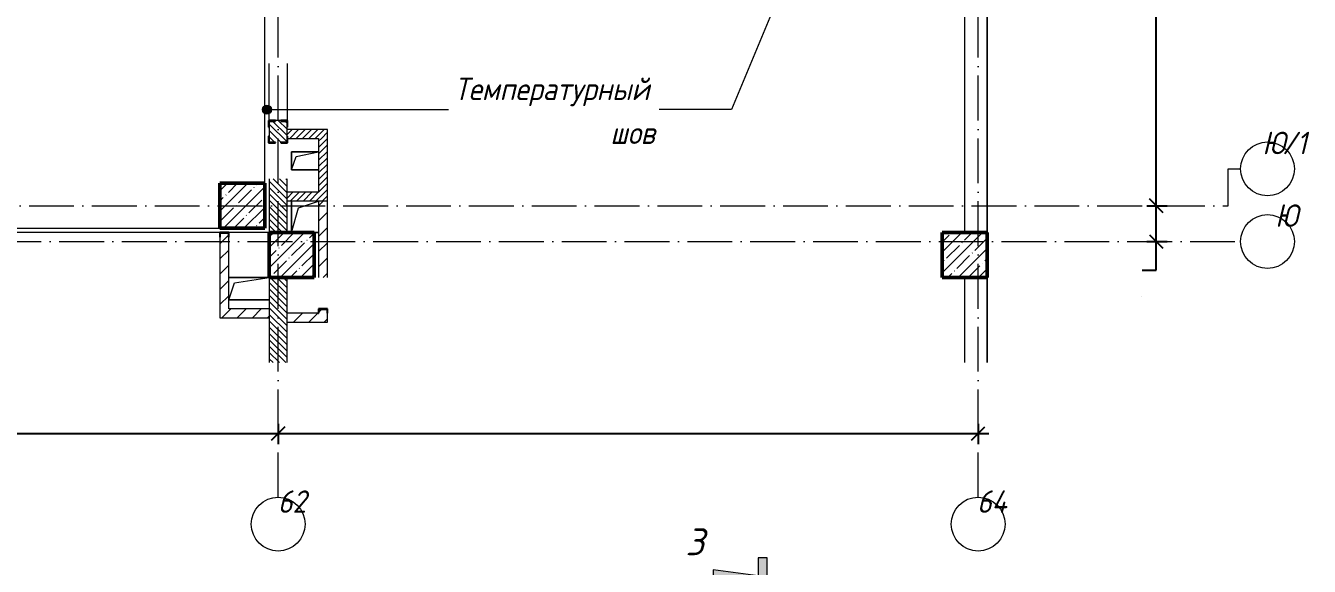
# Model space of a CAD drawing. Header units: millimetres. Extents: x -401725 to 250493, y 305116 to 802890.
# Drawn here: x 235222 to 249526, y 362752 to 368780 of the extents above; entities that cross this region are included whole.
import ezdxf

# ---------------------------------------------------------------- set-up
doc = ezdxf.new("R2010")
doc.units = ezdxf.units.MM
doc.linetypes.add('50_200_ШТРИХ_1Т_ш5_п1_п1_', pattern=[700, 500, -100, 0, -100])
for name, color, linetype, lineweight in [('A-____-____-DIMS', 7, 'Continuous', 9), ('A-FLOR-____-OTLN', 7, 'Continuous', 9), ('A-GENM-____-MCUT', 7, 'Continuous', 25), ('A-GENM-____-OTLN', 7, 'Continuous', 9), ('A-GENM-____-OTLN-1', 7, 'Continuous', 25), ('A-WALL-____-MCUT', 7, 'Continuous', 13), ('A-WALL-____-OTLN', 7, 'Continuous', 9), ('A-WALL-____-PATT-1', 7, 'Continuous', 9), ('A-WALL-FNSH-MCUT-1', 7, 'Continuous', 9), ('G-____-____-SYMB', 7, 'Continuous', 9), ('G-____-____-TEXT', 7, 'Continuous', 9), ('I-WALL-____-OTLN', 7, 'Continuous', 9), ('S-COLS-____-MCUT', 7, 'Continuous', 50), ('S-COLS-____-OTLN', 7, 'Continuous', 9), ('S-GRID-____-IDEN', 7, 'Continuous', 9), ('S-GRID-____-OTLN', 7, 'Continuous', 9), ('S-GRID-____-OTLN-1', 7, '50_200_ШТРИХ_1Т_ш5_п1_п1_', 9)]:
    doc.layers.add(name, color=color, linetype=linetype, lineweight=lineweight)
doc.styles.add('ISOCPEUR_I', font='isocpeui.ttf', dxfattribs={"width": 0.9, "height": 2.5})
doc.styles.add('ISOCPEUR_I_8', font='isocpeui.ttf', dxfattribs={"height": 300})
doc.styles.add('ISOCPEUR_I_9', font='isocpeui.ttf', dxfattribs={"width": 0.9, "height": 250})
doc.dimstyles.new('ISO-2_5_0_9К_БОЛЬШОЙ_ОСИ', dxfattribs={"dimscale": 304.8, "dimtxt": 248.995294, "dimasz": 0.492126, "dimexe": 0.393701, "dimexo": 0, "dimgap": 0, "dimtad": 1, "dimdec": 0, "dimzin": 0, "dimdsep": 46, "dimtxsty": 'ISOCPEUR_I', "dimblk1": 'OBLIQUE', "dimblk2": 'OBLIQUE', "dimsah": 1, "dimcen": 0.09, "dimdle": 0.393701, "dimazin": 0, "dimtfac": 1, "dimtdec": 4, "dimtix": 1, "dimtmove": 0, "dimatfit": 3, "dimfxl": 1, "dimtvp": 1, "dimtolj": 1, "dimtzin": 0, "dimarcsym": 2})
doc.dimstyles.new('ISO-2_5_0_9К_БОЛЬШОЙ_ОСИ_1', dxfattribs={"dimscale": 304.8, "dimtxt": 248.995294, "dimasz": 0.492126, "dimexe": 0.393701, "dimexo": 0, "dimgap": 0, "dimtad": 1, "dimdec": 0, "dimzin": 0, "dimdsep": 46, "dimtxsty": 'ISOCPEUR_I', "dimblk1": 'OBLIQUE', "dimblk2": 'OBLIQUE', "dimsah": 1, "dimcen": 0.09, "dimdle": 0.393701, "dimazin": 0, "dimtfac": 1, "dimtdec": 4, "dimtix": 1, "dimtmove": 1, "dimatfit": 3, "dimfxl": 1, "dimtvp": 1, "dimtolj": 1, "dimtzin": 0, "dimarcsym": 2})
pattern_1 = [(135, (144685.44, 323542.244), (-35.35534, -35.35534), [])]
pattern_2 = [(45, (144685.44, 323542.244), (-35.35534, 35.35534), [])]
pattern_3 = [(45, (144685.44, 323542.24), (-84.85281, 84.85281), [])]

# ---------------------------------------------------------------- blocks, each defined once
blk = doc.blocks.new('BSC_Колонна _Прямоугольная - 500х500-V116-АР1_План отверстий 3 этажа в осях 1-64_Ю-ЯЯ')
at = {"layer": 'S-COLS-____-OTLN'}
h = blk.add_hatch(dxfattribs=at)
h.set_pattern_fill('FP_121', color=256, style=0, pattern_type=2)
h.set_pattern_definition([(45, (-101000, -42681.04), (-114.04925, 114.04925), []), (45, (-100885.95, -42681.04), (-114.04925, 114.04925), [201.613, -40.323, 3.353, -36.97])])
h.paths.add_polyline_path([(-250, -250), (250, -250), (250, 250), (-250, 250)], flags=0)
at = {"layer": 'S-COLS-____-MCUT'}
for p, q in [((250, 250), (-250, 250)), ((-250, 250), (-250, -250)), ((250, -250), (250, 250)), ((-250, -250), (250, -250))]:
    blk.add_line(p, q, dxfattribs=at)
blk = doc.blocks.new('BSC_Колонна _Прямоугольная - 500х500-V117-АР1_План отверстий 3 этажа в осях 1-64_Ю-ЯЯ')
at = {"layer": 'S-COLS-____-OTLN'}
h = blk.add_hatch(dxfattribs=at)
h.set_pattern_fill('FP_122', color=256, style=0, pattern_type=2)
h.set_pattern_definition([(45, (-93500, -42681.04), (-114.04925, 114.04925), []), (45, (-93385.95, -42681.04), (-114.04925, 114.04925), [201.613, -40.323, 3.353, -36.97])])
h.paths.add_polyline_path([(-250, -250), (250, -250), (250, 250), (-250, 250), (-250, 12)], flags=0)
at = {"layer": 'S-COLS-____-MCUT'}
for p, q in [((250, 250), (-250, 250)), ((-250, 250), (-250, -250)), ((250, -250), (250, 250)), ((-250, -250), (250, -250))]:
    blk.add_line(p, q, dxfattribs=at)
blk = doc.blocks.new('BSC_Колонна _Прямоугольная - 500х500-V122-АР1_План отверстий 3 этажа в осях 1-64_Ю-ЯЯ')
at = {"layer": 'S-COLS-____-OTLN'}
h = blk.add_hatch(dxfattribs=at)
h.set_pattern_fill('FP_127', color=256, style=0, pattern_type=2)
h.set_pattern_definition([(45, (-92950, -43231.04), (-114.04925, 114.04925), []), (45, (-92835.95, -43231.04), (-114.04925, 114.04925), [201.613, -40.323, 3.353, -36.97])])
h.paths.add_polyline_path([(-250, -250), (250, -250), (250, 250), (-250, 250)], flags=0)
at = {"layer": 'S-COLS-____-MCUT'}
for p, q in [((250, 250), (-250, 250)), ((-250, 250), (-250, -250)), ((250, -250), (250, 250)), ((-250, -250), (250, -250))]:
    blk.add_line(p, q, dxfattribs=at)
blk = doc.blocks.new('Фахверк_СКБ_Уголок - 200_3960-28268576-АР1_План отверстий 3 этажа в осях 1-64_Ю-ЯЯ')
at = {"layer": 'A-GENM-____-MCUT'}
for p, q in [((200, 156), (125, 156)), ((125, 156), (125, 81)), ((131, 81), (131, 150)), ((131, 150), (200, 150)), ((200, 150), (200, 156)), ((125, 81), (131, 81)), ((131, 19), (125, 19)), ((125, 19), (125, -56)), ((131, -50), (131, 19)), ((125, -56), (200, -56)), ((200, -50), (131, -50)), ((200, -56), (200, -50))]:
    blk.add_line(p, q, dxfattribs=at)
blk = doc.blocks.new('154_Фахверк_СКБ_Швеллер - Тип_100_3960-28318856-АР1_План отверстий 3 этажа в осях 1-64_Ю-ЯЯ')
at = {"layer": 'A-GENM-____-MCUT'}
for p, q in [((175, 50), (125, 50)), ((125, 50), (125, -50)), ((128, 47), (175, 47)), ((128, -47), (128, 47)), ((175, 47), (175, 50)), ((125, -50), (175, -50)), ((175, -47), (128, -47)), ((175, -50), (175, -47))]:
    blk.add_line(p, q, dxfattribs=at)
blk = doc.blocks.new('AR_Отверстие прямоугольное _в плите_ - AR_Отверстие прямоугольное _в плите_-V172-АР1_План отверстий 3 этажа в осях 1-64_Ю-ЯЯ')
at = {"layer": 'A-GENM-____-OTLN'}
for p, q in [((150, 100), (-150, 100)), ((-150, 100), (-150, -100)), ((-150, -100), (-100, 50)), ((-100, 50), (150, 100)), ((-150, -100), (150, -100))]:
    blk.add_line(p, q, dxfattribs=at)
blk = doc.blocks.new('AR_Отверстие прямоугольное _в плите_ - AR_Отверстие прямоугольное _в плите_-30552830-АР1_План отверстий 3 этажа в осях 1-64_Ю-ЯЯ')
at = {"layer": 'A-GENM-____-OTLN'}
for p, q in [((225, 125), (-225, 125)), ((-225, -125), (-163, 63)), ((-163, 63), (225, 125)), ((-225, -125), (225, -125))]:
    blk.add_line(p, q, dxfattribs=at)
blk = doc.blocks.new('AR_Отверстие прямоугольное _в плите_ - AR_Отверстие прямоугольное _в плите_-30552583-АР1_План отверстий 3 этажа в осях 1-64_Ю-ЯЯ')
at = {"layer": 'A-GENM-____-OTLN'}
for p, q in [((-150, 175), (-150, -175)), ((-75, 100), (150, 175)), ((-150, -175), (-75, 100)), ((100, -175), (150, -175))]:
    blk.add_line(p, q, dxfattribs=at)
blk = doc.blocks.new('154_Фахверк_СКБ_Швеллер - Тип_100_3960_зеркало-28515619-АР1_План отверстий 3 этажа в осях 1-64_Ю-ЯЯ')
at = {"layer": 'A-GENM-____-MCUT'}
for p, q in [((175, 50), (125, 50)), ((125, 50), (125, -50)), ((128, 47), (175, 47)), ((128, -47), (128, 47)), ((175, 47), (175, 50)), ((125, -50), (175, -50)), ((175, -47), (128, -47)), ((175, -50), (175, -47))]:
    blk.add_line(p, q, dxfattribs=at)
blk = doc.blocks.new('Ось сетки - Круг_Ø6_00__ISO-2_5_0_9K_-25732049-АР1_План отверстий 3 этажа в осях 1-64_Ю-ЯЯ')
at = {"layer": 'S-GRID-____-IDEN'}
blk.add_circle((0, 0), 3, dxfattribs=at)
blk = doc.blocks.new('_Oblique')
at = {"color": 0, "linetype": 'ByBlock', "lineweight": -2}
blk.add_line((-0.5, -0.5), (0.5, 0.5), dxfattribs=at)
blk = doc.blocks.new('*D9679')
at = {"layer": 'A-____-____-DIMS', "color": 0, "lineweight": -2, "transparency": 16777216}
for p, q in [((247820, 366253), (247820, 366893)), ((247714, 366773), (247940, 366773)), ((247714, 366373), (247940, 366373)), ((247820, 366054), (247820, 366373)), ((247662, 366054), (247820, 366054))]:
    blk.add_line(p, q, dxfattribs=at)
at = {"layer": 'Defpoints', "color": 0, "transparency": 16777216}
for p in [(247714, 366773), (247820, 366773), (247714, 366373)]:
    blk.add_point(p, dxfattribs=at)
at = {"layer": 'A-____-____-DIMS', "color": 0, "lineweight": -2, "transparency": 16777216, "xscale": 150, "yscale": 150, "zscale": 150}
for p, rotation in [((247820, 366773), 90), ((247820, 366373), 270)]:
    blk.add_blockref('_Oblique', p, dxfattribs=dict(at, rotation=rotation))
at = {"layer": 'A-____-____-DIMS', "color": 0, "transparency": 16777216, "insert": (247658, 365759), "char_height": 2.5, "width": 591.84, "attachment_point": 1, "rotation": 90, "line_spacing_factor": 1.149209, "style": 'ISOCPEUR_I'}
blk.add_mtext('\\A1;400', dxfattribs=at)
blk = doc.blocks.new('*D9680')
at = {"layer": 'A-____-____-DIMS', "color": 0, "lineweight": -2, "transparency": 16777216}
for p, q in [((247714, 370323), (247940, 370323)), ((247820, 366653), (247820, 370443)), ((247714, 366773), (247940, 366773))]:
    blk.add_line(p, q, dxfattribs=at)
at = {"layer": 'Defpoints', "color": 0, "transparency": 16777216}
for p in [(247714, 370323), (247820, 370323), (247714, 366773)]:
    blk.add_point(p, dxfattribs=at)
at = {"layer": 'A-____-____-DIMS', "color": 0, "lineweight": -2, "transparency": 16777216, "xscale": 150, "yscale": 150, "zscale": 150}
for p, rotation in [((247820, 370323), 90), ((247820, 366773), 270)]:
    blk.add_blockref('_Oblique', p, dxfattribs=dict(at, rotation=rotation))
at = {"layer": 'A-____-____-DIMS', "color": 0, "transparency": 16777216, "insert": (247818, 368548), "char_height": 2.5, "width": 758.48, "attachment_point": 5, "rotation": 90, "style": 'ISOCPEUR_I'}
blk.add_mtext('\\A1;3550', dxfattribs=at)
blk = doc.blocks.new('*D9645')
at = {"layer": 'A-____-____-DIMS', "color": 0, "lineweight": -2, "transparency": 16777216}
for p, q in [((233785, 364340), (233785, 364114)), ((238035, 364340), (238035, 364114)), ((233665, 364234), (238155, 364234))]:
    blk.add_line(p, q, dxfattribs=at)
at = {"layer": 'Defpoints', "color": 0, "transparency": 16777216}
for p in [(233785, 364340), (238035, 364340), (238035, 364234)]:
    blk.add_point(p, dxfattribs=at)
at = {"layer": 'A-____-____-DIMS', "color": 0, "lineweight": -2, "transparency": 16777216, "xscale": 150, "yscale": 150, "zscale": 150, "rotation": 180}
blk.add_blockref('_Oblique', (233785, 364234), dxfattribs=at)
at = {"layer": 'A-____-____-DIMS', "color": 0, "lineweight": -2, "transparency": 16777216, "xscale": 150, "yscale": 150, "zscale": 150}
blk.add_blockref('_Oblique', (238035, 364234), dxfattribs=at)
at = {"layer": 'A-____-____-DIMS', "color": 0, "transparency": 16777216, "insert": (235910, 364235), "char_height": 2.5, "width": 781.46, "attachment_point": 5, "style": 'ISOCPEUR_I'}
blk.add_mtext('\\A1;4250', dxfattribs=at)
blk = doc.blocks.new('*D9646')
at = {"layer": 'A-____-____-DIMS', "color": 0, "lineweight": -2, "transparency": 16777216}
for p, q in [((238035, 364340), (238035, 364114)), ((245835, 364340), (245835, 364114)), ((237915, 364234), (245955, 364234))]:
    blk.add_line(p, q, dxfattribs=at)
at = {"layer": 'Defpoints', "color": 0, "transparency": 16777216}
for p in [(238035, 364340), (245835, 364340), (245835, 364234)]:
    blk.add_point(p, dxfattribs=at)
at = {"layer": 'A-____-____-DIMS', "color": 0, "lineweight": -2, "transparency": 16777216, "xscale": 150, "yscale": 150, "zscale": 150, "rotation": 180}
blk.add_blockref('_Oblique', (238035, 364234), dxfattribs=at)
at = {"layer": 'A-____-____-DIMS', "color": 0, "lineweight": -2, "transparency": 16777216, "xscale": 150, "yscale": 150, "zscale": 150}
blk.add_blockref('_Oblique', (245835, 364234), dxfattribs=at)
at = {"layer": 'A-____-____-DIMS', "color": 0, "transparency": 16777216, "insert": (241935, 364235), "char_height": 2.5, "width": 758.48, "attachment_point": 5, "style": 'ISOCPEUR_I'}
blk.add_mtext('\\A1;7800', dxfattribs=at)
blk = doc.blocks.new('Разрез - Заголовок разреза-10218885-АР1_План отверстий 3 этажа в осях 1-64_А-ГГ')
at = {"layer": 'G-____-____-SYMB'}
for points in [[(0, 0.5), (0, -0.5), (-9, -0.5), (-9, 0.5)], [(-6.34, -5.5), (-7.66, -5.5), (-7, -0.5)]]:
    blk.add_hatch(color=256, dxfattribs=at).paths.add_polyline_path(points, flags=0)
for p, q in [((0, 0.5), (-9, 0.5)), ((-9, 0.5), (-9, -0.5)), ((0, -0.5), (0, 0.5)), ((-9, -0.5), (0, -0.5)), ((-7, -0.5), (-7.66, -5.5)), ((-6.34, -5.5), (-7, -0.5)), ((-7.66, -5.5), (-6.34, -5.5)), ((-7, -5.5), (-7, -10.5))]:
    blk.add_line(p, q, dxfattribs=at)

msp = doc.modelspace()

# ---------------------------------------------------------------- hatches: boundary and pattern name
at = {"layer": 'A-WALL-____-PATT-1'}
h = msp.add_hatch(dxfattribs=at)
h.set_pattern_fill('FP_9', color=256, style=0, pattern_type=2)
h.set_pattern_definition(pattern_1)
h.paths.add_polyline_path([(237935.4376, 366473.2863), (238135.4376, 366473.2863), (238135.4376, 367073.2863), (237935.4376, 367073.2863), (237935.4376, 367042.5737)], flags=0)
h.paths.add_polyline_path([(238004.4376, 367473.2863), (238066.4376, 367473.2863), (238066.4376, 367479.2863), (238135.4376, 367479.2863), (238134.4776, 367717.2863), (238066.4376, 367717.2863), (238066.4376, 367723.2863), (238004.4376, 367723.2863), (238004.4376, 367717.2863), (237935.4376, 367717.2863), (237935.4376, 367479.2863), (238004.4376, 367479.2863)], flags=0)
h.paths.add_polyline_path([(238004.4376, 369423.2863), (238066.4376, 369423.2863), (238066.4376, 369429.2863), (238135.4376, 369429.2863), (238135.4376, 369823.2863), (237935.4376, 369823.2863), (237935.4376, 369429.2863), (238004.4376, 369429.2863)], flags=0)
h = msp.add_hatch(dxfattribs=at)
h.set_pattern_fill('FP_8', color=256, style=0, pattern_type=2)
h.set_pattern_definition(pattern_2)
h.paths.add_polyline_path([(238585.4376, 367523.2863), (238585.4376, 367623.2863), (238135.4376, 367623.2863), (238135.4376, 367548.2863), (238141.4376, 367548.2863), (238141.4376, 367523.2863), (238485.4376, 367523.2863)], flags=0)
h = msp.add_hatch(dxfattribs=at)
h.set_pattern_fill('FP_8', color=256, style=0, pattern_type=2)
h.set_pattern_definition(pattern_2)
h.paths.add_polyline_path([(238585.4376, 366923.2863), (238585.4376, 367523.2863), (238485.4376, 367523.2863), (238485.4376, 366923.2863)], flags=0)
h = msp.add_hatch(dxfattribs=at)
h.set_pattern_fill('FP_8', color=256, style=0, pattern_type=2)
h.set_pattern_definition(pattern_2)
h.paths.add_polyline_path([(238585.4376, 366823.2863), (238585.4376, 366923.2863), (238135.4376, 366923.2863), (238135.4376, 366823.2863), (238347.0189, 366823.2863)], flags=0)
h = msp.add_hatch(dxfattribs=at)
h.set_pattern_fill('FP_7', color=256, style=0, pattern_type=2)
h.set_pattern_definition(pattern_3)
h.paths.add_polyline_path([(238535.4376, 365573.2863), (238582.4376, 365573.2863), (238582.4376, 365620.2863), (238488.4376, 365620.2863), (238488.4376, 365573.2863)], flags=0)
h.paths.add_polyline_path([(238485.4376, 365973.2863), (238585.4376, 365973.2863), (238585.4376, 366823.2863), (238485.4376, 366823.2863)], flags=0)
h = msp.add_hatch(dxfattribs=at)
h.set_pattern_fill('FP_7', color=256, style=0, pattern_type=2)
h.set_pattern_definition(pattern_3)
h.paths.add_polyline_path([(237485.4376, 365523.2863), (237485.4376, 366423.2863), (237482.4376, 366423.2863), (237482.4376, 366470.2863), (237388.4376, 366470.2863), (237388.4376, 366423.2863), (237385.4376, 366423.2863), (237385.4376, 365523.2863)], flags=0)
h = msp.add_hatch(dxfattribs=at)
h.set_pattern_fill('FP_9', color=256, style=0, pattern_type=2)
h.set_pattern_definition(pattern_1)
h.paths.add_polyline_path([(238135.4376, 365023.2863), (238135.4376, 365973.2863), (237935.4376, 365973.2863), (237935.4376, 365023.2863)], flags=0)
h = msp.add_hatch(dxfattribs=at)
h.set_pattern_fill('FP_7', color=256, style=0, pattern_type=2)
h.set_pattern_definition(pattern_3)
h.paths.add_polyline_path([(237935.4376, 365523.2863), (237935.4376, 365623.2863), (237485.4376, 365623.2863), (237485.4376, 365523.2863)], flags=0)
h = msp.add_hatch(dxfattribs=at)
h.set_pattern_fill('FP_7', color=256, style=0, pattern_type=2)
h.set_pattern_definition(pattern_3)
h.paths.add_polyline_path([(238135.4376, 365473.2863), (238585.4376, 365473.2863), (238585.4376, 365573.2863), (238135.4376, 365573.2863)], flags=0)
at = {"layer": 'G-____-____-TEXT'}
h = msp.add_hatch(color=256, dxfattribs=at)
edge = h.paths.add_edge_path(flags=0)
edge.add_arc((237910.4032, 367844.496), 50, 0, 360)

# ---------------------------------------------------------------- linework, layer by layer
at = {"layer": 'A-FLOR-____-OTLN'}
for p, q in [((237885.4376, 367023.2863), (237885.4376, 370373.2863)), ((238185.4376, 367373.2863), (238485.4376, 367373.2863)), ((238185.4376, 367173.2863), (238185.4376, 367373.2863)), ((238485.4376, 367173.2863), (238185.4376, 367173.2863)), ((238185.4376, 366473.2863), (238185.4376, 366823.2863)), ((233935.4376, 366523.2863), (237385.4376, 366523.2863)), ((237385.4376, 366473.2863), (233935.4376, 366473.2863)), ((237935.4376, 366473.2863), (237485.4376, 366473.2863)), ((238485.4376, 366473.2863), (238435.4376, 366473.2863)), ((237485.4376, 365973.2863), (237935.4376, 365973.2863)), ((237935.4376, 365723.2863), (237485.4376, 365723.2863))]:
    msp.add_line(p, q, dxfattribs=at)
at = {"layer": 'A-WALL-____-MCUT'}
for p, q in [((237935.4376, 367648.2863), (237935.4376, 367548.2863)), ((238066.4376, 367723.2863), (238004.4376, 367723.2863)), ((238135.4376, 367548.2863), (238135.4376, 367648.2863)), ((237935.4376, 367073.2863), (237935.4376, 366473.2863)), ((238135.4376, 366473.2863), (238135.4376, 367073.2863)), ((237935.4376, 365973.2863), (237935.4376, 365023.2863)), ((238135.4376, 365023.2863), (238135.4376, 365973.2863))]:
    msp.add_line(p, q, dxfattribs=at)
at = {"layer": 'A-WALL-____-OTLN'}
for p, q in [((245685.4376, 366473.2863), (245685.4376, 369273.2863)), ((245935.4376, 366473.2863), (245935.4376, 369273.2863)), ((245935.4376, 369273.2863), (245935.4376, 366473.2863)), ((245685.4376, 365023.2863), (245685.4376, 365973.2863)), ((245935.4376, 365023.2863), (245935.4376, 365973.2863)), ((245935.4376, 365973.2863), (245935.4376, 365023.2863))]:
    msp.add_line(p, q, dxfattribs=at)
at = {"layer": 'A-WALL-FNSH-MCUT-1'}
for p, q in [((238585.4376, 367623.2863), (238135.4376, 367623.2863)), ((238585.4376, 365973.2863), (238585.4376, 367623.2863)), ((238141.4376, 367523.2863), (238485.4376, 367523.2863)), ((238485.4376, 367523.2863), (238485.4376, 366923.2863)), ((238485.4376, 366923.2863), (238135.4376, 366923.2863)), ((238585.4376, 366823.2863), (238135.4376, 366823.2863)), ((238485.4376, 366823.2863), (238485.4376, 365973.2863)), ((237385.4376, 366423.2863), (237385.4376, 365523.2863)), ((237485.4376, 365623.2863), (237485.4376, 366423.2863)), ((237935.4376, 365623.2863), (237485.4376, 365623.2863)), ((237385.4376, 365523.2863), (237935.4376, 365523.2863)), ((238485.4376, 365573.2863), (238135.4376, 365573.2863)), ((238135.4376, 365473.2863), (238585.4376, 365473.2863)), ((238585.4376, 365473.2863), (238585.4376, 365573.2863))]:
    msp.add_line(p, q, dxfattribs=at)
at = {"layer": 'G-____-____-TEXT'}
for p, q in [((244127.4974, 370355.583), (243088.6151, 367844.496)), ((237910.4032, 367844.496), (239932.9571, 367844.496)), ((243088.6151, 367844.496), (242279.7899, 367844.496))]:
    msp.add_line(p, q, dxfattribs=at)
msp.add_circle((237910.4032, 367844.496), 50, dxfattribs=at)
at = {"layer": 'I-WALL-____-OTLN'}
for p, q in [((237935.4376, 367723.2863), (237935.4376, 368358.2863)), ((238135.4376, 368358.2863), (238135.4376, 367723.2863))]:
    msp.add_line(p, q, dxfattribs=at)
at = {"layer": 'S-GRID-____-OTLN'}
for p, q in [((248620.0074, 367183.4526), (248759.8442, 367183.4526)), ((248620.0074, 366773.2863), (248620.0074, 367183.4526))]:
    msp.add_line(p, q, dxfattribs=at)
at = {"layer": 'S-GRID-____-OTLN-1'}
for p, q in [((238035.4376, 363523.2863), (238035.4376, 414435.0957)), ((245835.4376, 363523.2863), (245835.4376, 414435.0957)), ((219157.7521, 366773.2863), (248620.0074, 366773.2863)), ((213891.9375, 366373.2863), (248759.8442, 366373.2863))]:
    msp.add_line(p, q, dxfattribs=at)

# ---------------------------------------------------------------- block references
at = {"layer": 'A-GENM-____-OTLN'}
for name, p in [('AR_Отверстие прямоугольное _в плите_ - AR_Отверстие прямоугольное _в плите_-V172-АР1_План отверстий 3 этажа в осях 1-64_Ю-ЯЯ', (238335.4376, 367273.2863)), ('AR_Отверстие прямоугольное _в плите_ - AR_Отверстие прямоугольное _в плите_-30552583-АР1_План отверстий 3 этажа в осях 1-64_Ю-ЯЯ', (238335.4376, 366648.2863)), ('AR_Отверстие прямоугольное _в плите_ - AR_Отверстие прямоугольное _в плите_-30552830-АР1_План отверстий 3 этажа в осях 1-64_Ю-ЯЯ', (237710.4376, 365848.2863))]:
    msp.add_blockref(name, p, dxfattribs=at)
at = {"layer": 'A-GENM-____-OTLN-1'}
for name, p, rotation in [('Фахверк_СКБ_Уголок - 200_3960-28268576-АР1_План отверстий 3 этажа в осях 1-64_Ю-ЯЯ', (237985.4376, 367848.2863), 269.9999999999999), ('Фахверк_СКБ_Уголок - 200_3960-28268576-АР1_План отверстий 3 этажа в осях 1-64_Ю-ЯЯ', (238085.4376, 367348.2863), 89.9999999999999), ('154_Фахверк_СКБ_Швеллер - Тип_100_3960-28318856-АР1_План отверстий 3 этажа в осях 1-64_Ю-ЯЯ', (237435.4376, 366598.2863), 270), ('154_Фахверк_СКБ_Швеллер - Тип_100_3960_зеркало-28515619-АР1_План отверстий 3 этажа в осях 1-64_Ю-ЯЯ', (238535.4376, 365748.2863), 269.9999999999966)]:
    msp.add_blockref(name, p, dxfattribs=dict(at, rotation=rotation))
at = {"layer": 'G-____-____-SYMB', "xscale": 99.99999999999993, "yscale": 99.99999999999993, "zscale": 99.99999999999993, "rotation": 269.9999999999996}
msp.add_blockref('Разрез - Заголовок разреза-10218885-АР1_План отверстий 3 этажа в осях 1-64_А-ГГ', (243433.6376, 361947.3712), dxfattribs=at)
at = {"layer": 'S-COLS-____-OTLN'}
for name, p in [('BSC_Колонна _Прямоугольная - 500х500-V122-АР1_План отверстий 3 этажа в осях 1-64_Ю-ЯЯ', (237635.4376, 366773.2863)), ('BSC_Колонна _Прямоугольная - 500х500-V117-АР1_План отверстий 3 этажа в осях 1-64_Ю-ЯЯ', (238185.4376, 366223.2863)), ('BSC_Колонна _Прямоугольная - 500х500-V116-АР1_План отверстий 3 этажа в осях 1-64_Ю-ЯЯ', (245685.4376, 366223.2863))]:
    msp.add_blockref(name, p, dxfattribs=at)
at = {"layer": 'S-GRID-____-IDEN', "xscale": 99.99999999999993, "yscale": 99.99999999999993, "zscale": 99.99999999999993}
for p, rotation in [((249059.8442, 367183.4526), 269.9999999999994), ((249059.8442, 366373.2863), 269.9999999999995)]:
    msp.add_blockref('Ось сетки - Круг_Ø6_00__ISO-2_5_0_9K_-25732049-АР1_План отверстий 3 этажа в осях 1-64_Ю-ЯЯ', p, dxfattribs=dict(at, rotation=rotation))
for p in [(238035.4376, 363223.2863), (245835.4376, 363223.2863)]:
    msp.add_blockref('Ось сетки - Круг_Ø6_00__ISO-2_5_0_9K_-25732049-АР1_План отверстий 3 этажа в осях 1-64_Ю-ЯЯ', p, dxfattribs=at)

# ---------------------------------------------------------------- texts
at = {"layer": 'G-____-____-SYMB', "insert": (242573.0083, 363175.9607), "char_height": 300, "width": 256.54, "attachment_point": 1, "style": 'ISOCPEUR_I_8'}
msp.add_mtext('\\fISOCPEUR|b0|i1|c204|p34|;3', dxfattribs=at)
at = {"layer": 'G-____-____-TEXT', "char_height": 250, "attachment_point": 1, "style": 'ISOCPEUR_I_9'}
for s, insert, width in [('Температурный', (239998.4415, 368200.3501), 2763.416813), ('шов', (241736.754, 367710.871), 656.582063)]:
    msp.add_mtext(s, dxfattribs=dict(at, insert=insert, width=width))
at = {"layer": 'S-GRID-____-IDEN', "char_height": 250, "attachment_point": 1, "style": 'ISOCPEUR_I_9'}
for s, insert, width in [('\\fISOCPEUR|b0|i1|c204|p34|;\\W.9;Ю', (249002.8798, 367597.3387), 266.961937), ('/1', (249223.1455, 367597.3387), 346.329), ('\\fISOCPEUR|b0|i1|c204|p34|;\\W.9;Ю', (249145.5298, 366787.1725), 266.961937), ('62', (238032.1744, 363599.3146), 404.0505), ('64', (245823.1744, 363599.3146), 425.696062)]:
    msp.add_mtext(s, dxfattribs=dict(at, insert=insert, width=width))

# ---------------------------------------------------------------- dimensions: what is measured, and where the dimension line sits
at = {"layer": 'A-____-____-DIMS'}
dim = msp.add_linear_dim(base=(247819.6791, 370323.2863), p1=(247713.6131, 366773.2863), p2=(247713.6131, 370323.2863), angle=90, dimstyle='ISO-2_5_0_9К_БОЛЬШОЙ_ОСИ', override={"dimpost": '<>', "dimfxl": 3550}, dxfattribs=at)
dim.commit()
dim.dimension.update_dxf_attribs({"geometry": '*D9680', "text_midpoint": (247818.4291, 368548.2863)})
dim = msp.add_linear_dim(base=(247819.6791, 366773.2863), p1=(247713.6131, 366373.2863), p2=(247713.6131, 366773.2863), angle=90, dimstyle='ISO-2_5_0_9К_БОЛЬШОЙ_ОСИ_1', override={"dimpost": '<>', "dimfxl": 400}, dxfattribs=at)
dim.commit()
dim.dimension.update_dxf_attribs({"geometry": '*D9679', "text_midpoint": (247659.7318, 366053.5831), "dimtype": 160, "text_rotation": 90})
for base, p1, p2, override, picture, middle in [((238035.4376, 364233.6149), (233785.4376, 364339.6809), (238035.4376, 364339.6809), {"dimpost": '<>', "dimfxl": 4250}, '*D9645', (235910.4376, 364234.8649)), ((245835.4376, 364233.6149), (238035.4376, 364339.6809), (245835.4376, 364339.6809), {"dimpost": '<>', "dimfxl": 7800}, '*D9646', (241935.4376, 364234.881))]:
    dim = msp.add_linear_dim(base=base, p1=p1, p2=p2, dimstyle='ISO-2_5_0_9К_БОЛЬШОЙ_ОСИ', override=override, dxfattribs=at)
    dim.commit()
    dim.dimension.update_dxf_attribs({"geometry": picture, "text_midpoint": middle})

doc.saveas('drawing.dxf')
